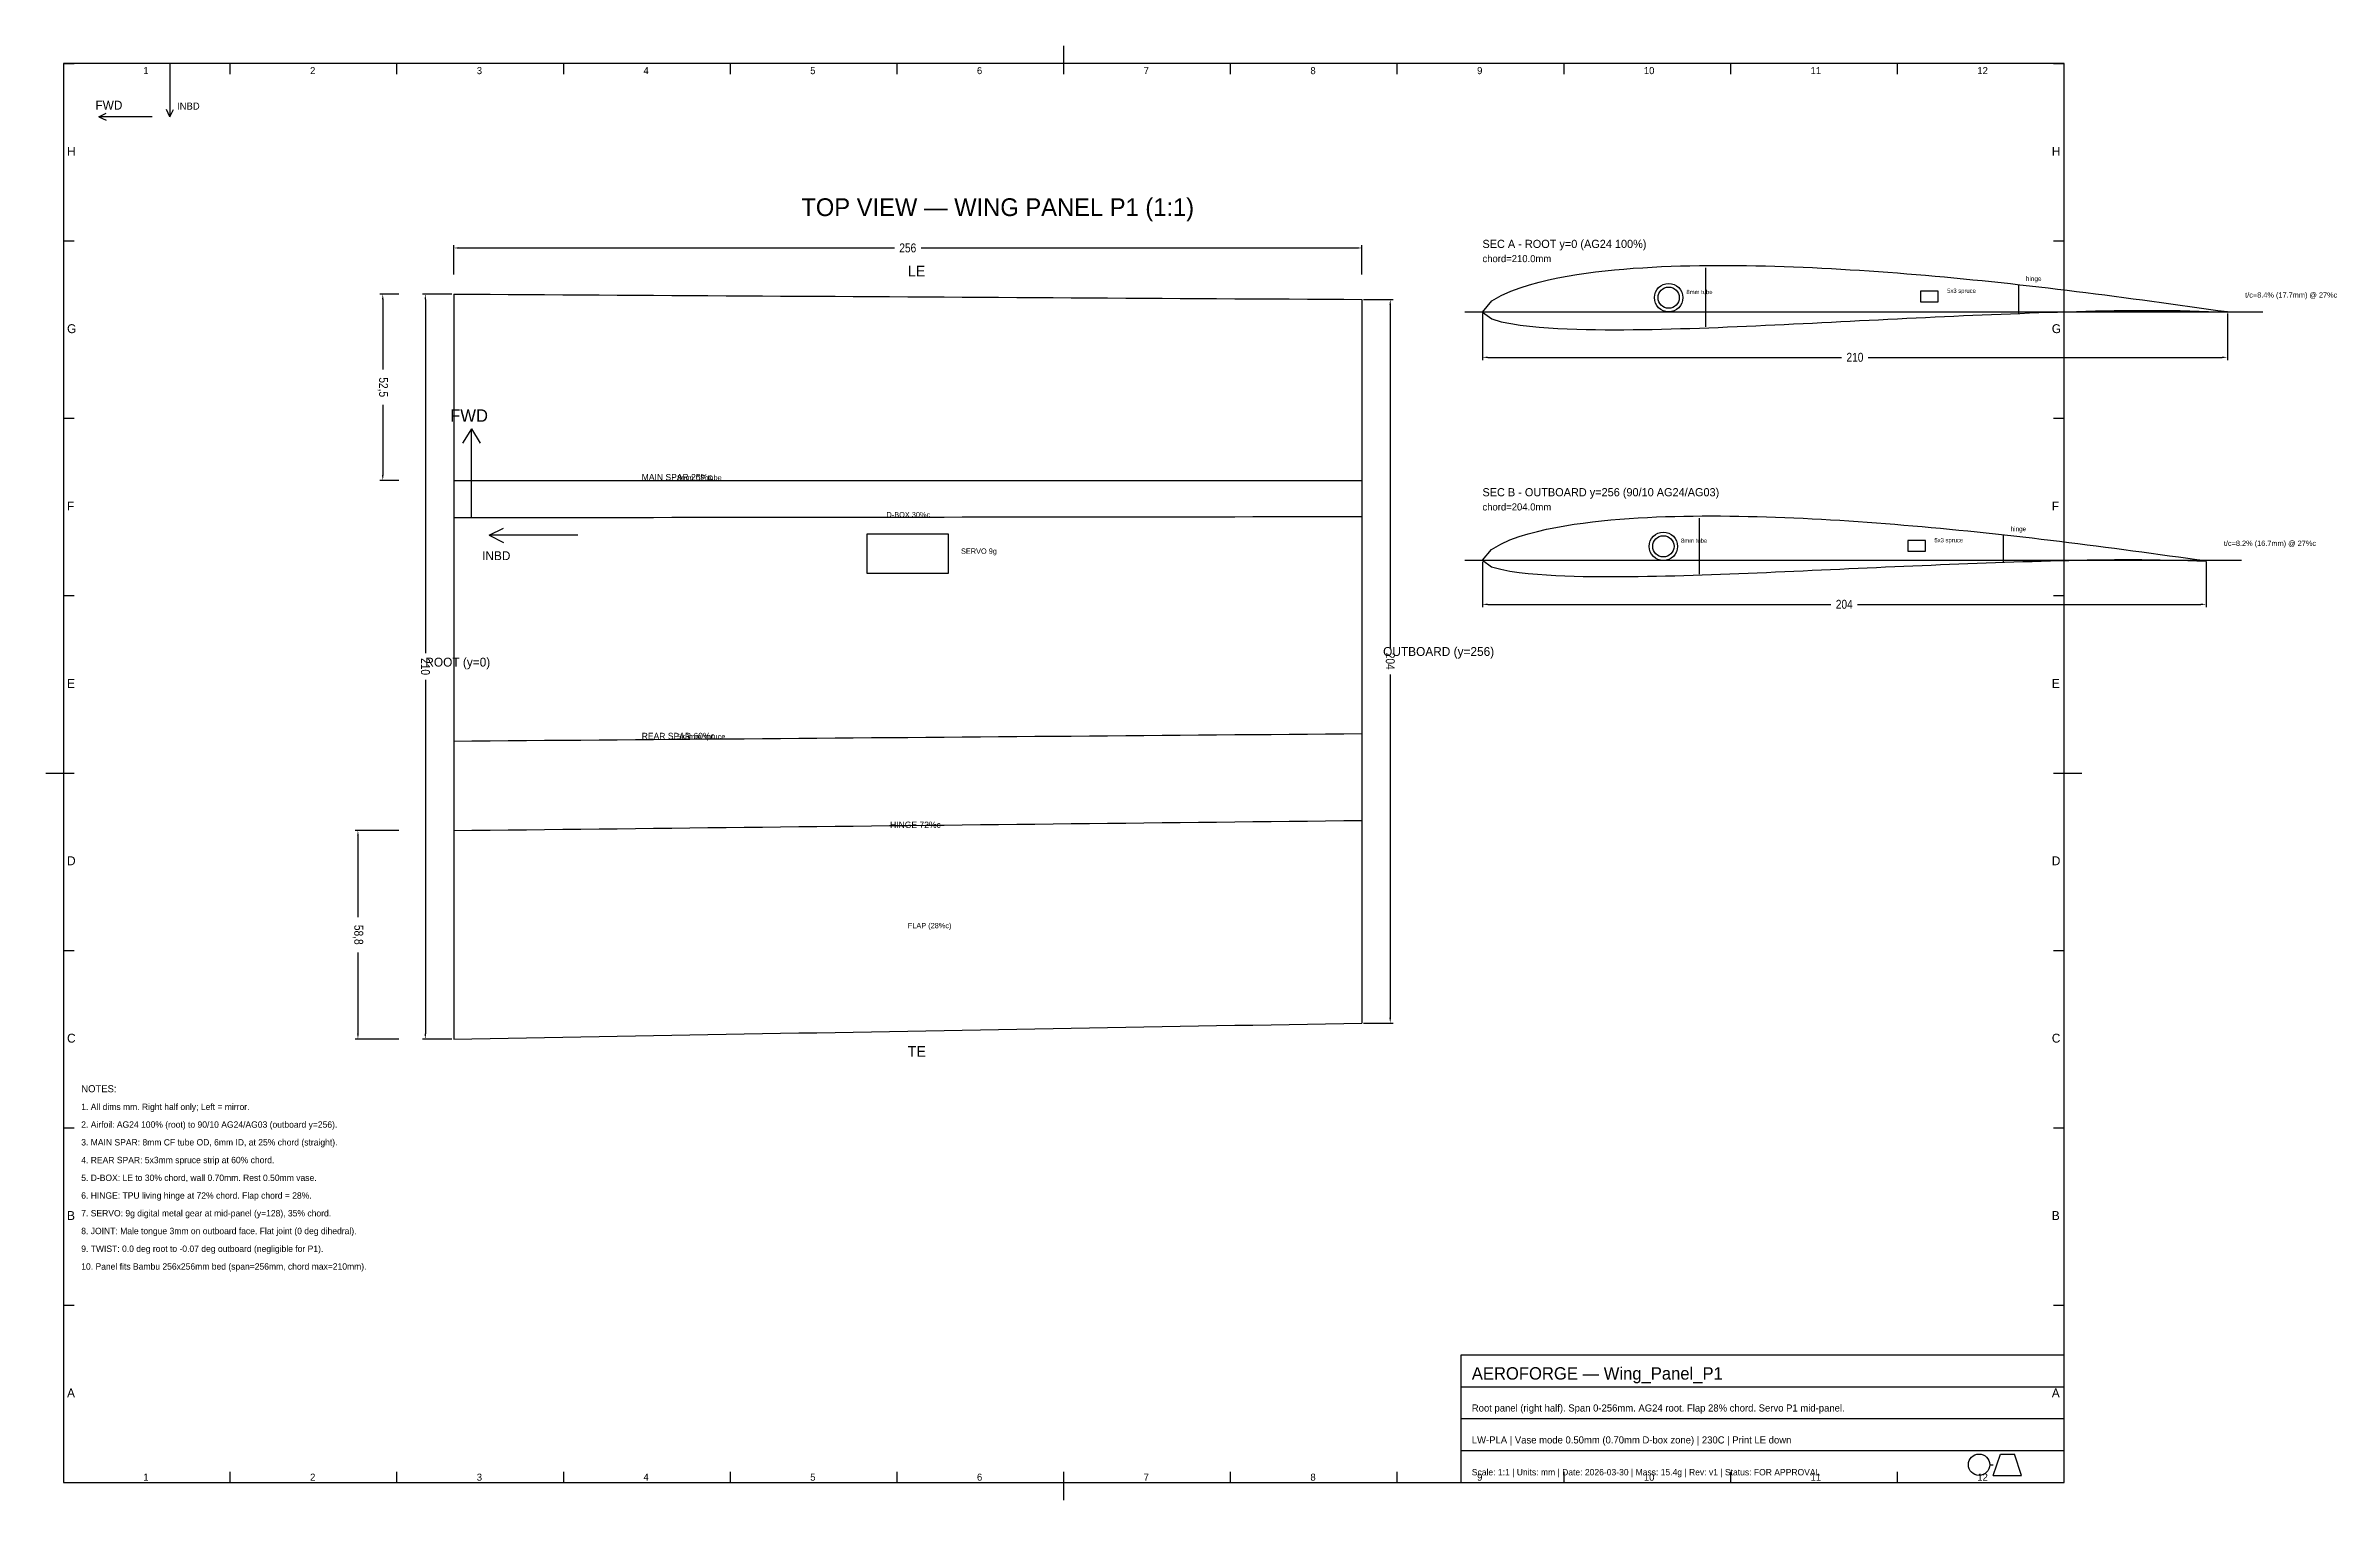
# Model space of a CAD drawing. Header units: metres. Extents: x 15 to 660, y 5 to 415.
import ezdxf

# ---------------------------------------------------------------- set-up
doc = ezdxf.new("R2010")
doc.units = ezdxf.units.M
for name, color, linetype in [('BORDER', 7, 'Continuous'), ('CENTERLINE', 5, 'Continuous'), ('HIDDEN', 7, 'Continuous'), ('ORIENTATION', 7, 'Continuous'), ('OUTLINE', 7, 'Continuous'), ('SECTION', 4, 'Continuous'), ('SPAR', 3, 'Continuous'), ('TEXT', 7, 'Continuous'), ('TITLEBLOCK', 7, 'Continuous')]:
    doc.layers.add(name, color=color, linetype=linetype)
doc.styles.add('OpenSansCondensed-Light', font='OpenSansCondensed-Light.ttf')
doc.dimstyles.new('AEROFORGE', dxfattribs={"dimtxt": 2.5, "dimasz": 1.5, "dimexe": 0.8, "dimexo": 0.5, "dimgap": 0.6, "dimtad": 1, "dimcen": 2.5, "dimazin": 3, "dimtfac": 1, "dimtmove": 0, "dimatfit": 3})

# ---------------------------------------------------------------- blocks, each defined once
blk = doc.blocks.new('_CLOSEDFILLED')
at = {"color": 0, "linetype": 'BYBLOCK'}
blk.add_solid([(-1, 0.16), (0, 0), (-1, -0.16)], dxfattribs=at)
blk = doc.blocks.new('*D1')
for p, q in [((129.5, 345), (121.2, 345)), ((122, 343.5), (122, 243.75)), ((122, 236.25), (122, 136.5)), ((129.5, 135), (121.2, 135))]:
    blk.add_line(p, q)
at = {"layer": 'Defpoints'}
for p in [(122, 345), (130, 345), (130, 135)]:
    blk.add_point(p, dxfattribs=at)
at = {"xscale": 1.5, "yscale": 1.5}
for p, rotation in [((122, 345), 90), ((122, 135), -90)]:
    blk.add_blockref('_CLOSEDFILLED', p, dxfattribs=dict(at, rotation=rotation))
at = {"insert": (122, 240), "char_height": 2.5, "attachment_point": 5, "rotation": 270, "style": 'OpenSansCondensed-Light'}
blk.add_mtext('210', dxfattribs=at)
blk = doc.blocks.new('*D2')
for p, q in [((386.5, 343.5), (394.8, 343.5)), ((394, 342), (394, 245.25)), ((394, 237.75), (394, 141)), ((386.5, 139.5), (394.8, 139.5))]:
    blk.add_line(p, q)
at = {"layer": 'Defpoints'}
for p in [(386, 343.5), (394, 343.5), (386, 139.5)]:
    blk.add_point(p, dxfattribs=at)
at = {"xscale": 1.5, "yscale": 1.5}
for p, rotation in [((394, 343.5), 90), ((394, 139.5), -90)]:
    blk.add_blockref('_CLOSEDFILLED', p, dxfattribs=dict(at, rotation=rotation))
at = {"insert": (394, 241.5), "char_height": 2.5, "attachment_point": 5, "rotation": 270, "style": 'OpenSansCondensed-Light'}
blk.add_mtext('204', dxfattribs=at)
blk = doc.blocks.new('*D3')
for p, q in [((130, 350.5), (130, 358.8)), ((131.5, 358), (254.25, 358)), ((261.75, 358), (384.5, 358)), ((386, 350.5), (386, 358.8))]:
    blk.add_line(p, q)
at = {"layer": 'Defpoints'}
for p in [(130, 358), (130, 350), (386, 350)]:
    blk.add_point(p, dxfattribs=at)
at = {"xscale": 1.5, "yscale": 1.5, "rotation": 180}
blk.add_blockref('_CLOSEDFILLED', (130, 358), dxfattribs=at)
at = {"xscale": 1.5, "yscale": 1.5}
blk.add_blockref('_CLOSEDFILLED', (386, 358), dxfattribs=at)
at = {"insert": (258, 358), "char_height": 2.5, "attachment_point": 5, "style": 'OpenSansCondensed-Light'}
blk.add_mtext('256', dxfattribs=at)
blk = doc.blocks.new('*D4')
for p, q in [((114.5, 345), (109.2, 345)), ((110, 343.5), (110, 323.75)), ((110, 313.75), (110, 294)), ((114.5, 292.5), (109.2, 292.5))]:
    blk.add_line(p, q)
at = {"layer": 'Defpoints'}
for p in [(110, 345), (115, 345), (115, 292.5)]:
    blk.add_point(p, dxfattribs=at)
at = {"xscale": 1.5, "yscale": 1.5}
for p, rotation in [((110, 345), 90), ((110, 292.5), -90)]:
    blk.add_blockref('_CLOSEDFILLED', p, dxfattribs=dict(at, rotation=rotation))
at = {"insert": (110, 318.75), "char_height": 2.5, "attachment_point": 5, "rotation": 270, "style": 'OpenSansCondensed-Light'}
blk.add_mtext('52,5', dxfattribs=at)
blk = doc.blocks.new('*D5')
for p, q in [((114.5, 193.8), (102.2, 193.8)), ((103, 192.3), (103, 169.4)), ((103, 159.4), (103, 136.5)), ((114.5, 135), (102.2, 135))]:
    blk.add_line(p, q)
at = {"layer": 'Defpoints'}
for p in [(103, 193.8), (115, 193.8), (115, 135)]:
    blk.add_point(p, dxfattribs=at)
at = {"xscale": 1.5, "yscale": 1.5}
for p, rotation in [((103, 193.8), 90), ((103, 135), -90)]:
    blk.add_blockref('_CLOSEDFILLED', p, dxfattribs=dict(at, rotation=rotation))
at = {"insert": (103, 164.4), "char_height": 2.5, "attachment_point": 5, "rotation": 270, "style": 'OpenSansCondensed-Light'}
blk.add_mtext('58,8', dxfattribs=at)
blk = doc.blocks.new('*D6')
for p, q in [((420, 339.5), (420, 326.37)), ((630, 339.5), (630, 326.37)), ((421.5, 327.17), (521.25, 327.17)), ((528.75, 327.17), (628.5, 327.17))]:
    blk.add_line(p, q)
at = {"layer": 'Defpoints'}
for p in [(420, 340), (630, 340), (420, 327.17)]:
    blk.add_point(p, dxfattribs=at)
at = {"xscale": 1.5, "yscale": 1.5, "rotation": 180}
blk.add_blockref('_CLOSEDFILLED', (420, 327.17), dxfattribs=at)
at = {"xscale": 1.5, "yscale": 1.5}
blk.add_blockref('_CLOSEDFILLED', (630, 327.17), dxfattribs=at)
at = {"insert": (525, 327.17), "char_height": 2.5, "attachment_point": 5, "style": 'OpenSansCondensed-Light'}
blk.add_mtext('210', dxfattribs=at)
blk = doc.blocks.new('*D7')
for p, q in [((420, 269.5), (420, 256.74)), ((624, 269.5), (624, 256.74)), ((421.5, 257.54), (518.25, 257.54)), ((525.75, 257.54), (622.5, 257.54))]:
    blk.add_line(p, q)
at = {"layer": 'Defpoints'}
for p in [(420, 270), (624, 270), (420, 257.54)]:
    blk.add_point(p, dxfattribs=at)
at = {"xscale": 1.5, "yscale": 1.5, "rotation": 180}
blk.add_blockref('_CLOSEDFILLED', (420, 257.54), dxfattribs=at)
at = {"xscale": 1.5, "yscale": 1.5}
blk.add_blockref('_CLOSEDFILLED', (624, 257.54), dxfattribs=at)
at = {"insert": (522, 257.54), "char_height": 2.5, "attachment_point": 5, "style": 'OpenSansCondensed-Light'}
blk.add_mtext('204', dxfattribs=at)

msp = doc.modelspace()

# ---------------------------------------------------------------- linework, layer by layer
at = {"layer": 'BORDER'}
for p, q in [((302, 410), (302, 415)), ((584, 410), (20, 410)), ((20, 410), (20, 10)), ((20, 410), (23, 410)), ((67, 407), (67, 410)), ((114, 407), (114, 410)), ((161, 407), (161, 410)), ((208, 407), (208, 410)), ((255, 407), (255, 410)), ((302, 407), (302, 410)), ((349, 407), (349, 410)), ((396, 407), (396, 410)), ((443, 407), (443, 410)), ((490, 407), (490, 410)), ((537, 407), (537, 410)), ((581, 410), (584, 410)), ((584, 10), (584, 410)), ((584, 407), (584, 410)), ((20, 360), (23, 360)), ((581, 360), (584, 360)), ((20, 310), (23, 310)), ((581, 310), (584, 310)), ((20, 260), (23, 260)), ((581, 260), (584, 260)), ((15, 210), (20, 210)), ((20, 210), (23, 210)), ((581, 210), (584, 210)), ((584, 210), (589, 210)), ((20, 160), (23, 160)), ((581, 160), (584, 160)), ((20, 110), (23, 110)), ((581, 110), (584, 110)), ((20, 60), (23, 60)), ((581, 60), (584, 60)), ((67, 10), (67, 13)), ((114, 10), (114, 13)), ((161, 10), (161, 13)), ((208, 10), (208, 13)), ((255, 10), (255, 13)), ((302, 10), (302, 13)), ((349, 10), (349, 13)), ((396, 10), (396, 13)), ((443, 10), (443, 13)), ((490, 10), (490, 13)), ((537, 10), (537, 13)), ((584, 10), (584, 13)), ((20, 10), (584, 10)), ((302, 5), (302, 10))]:
    msp.add_line(p, q, dxfattribs=at)
at = {"layer": 'CENTERLINE'}
for p, q in [((483, 335.724), (483, 352.415)), ((415, 340), (640, 340)), ((130, 282), (135.12, 282.006)), ((135.12, 282.006), (140.24, 282.012)), ((140.24, 282.012), (145.36, 282.018)), ((145.36, 282.018), (150.48, 282.024)), ((150.48, 282.024), (155.6, 282.03)), ((155.6, 282.03), (160.72, 282.036)), ((160.72, 282.036), (165.84, 282.042)), ((165.84, 282.042), (170.96, 282.048)), ((170.96, 282.048), (176.08, 282.054)), ((176.08, 282.054), (181.2, 282.06)), ((181.2, 282.06), (186.32, 282.066)), ((186.32, 282.066), (191.44, 282.072)), ((191.44, 282.072), (196.56, 282.078)), ((196.56, 282.078), (201.68, 282.084)), ((201.68, 282.084), (206.8, 282.09)), ((206.8, 282.09), (211.92, 282.096)), ((211.92, 282.096), (217.04, 282.102)), ((217.04, 282.102), (222.16, 282.108)), ((222.16, 282.108), (227.28, 282.114)), ((227.28, 282.114), (232.4, 282.12)), ((232.4, 282.12), (237.52, 282.126)), ((237.52, 282.126), (242.64, 282.132)), ((242.64, 282.132), (247.76, 282.138)), ((247.76, 282.138), (252.88, 282.144)), ((252.88, 282.144), (258, 282.15)), ((258, 282.15), (263.12, 282.156)), ((263.12, 282.156), (268.24, 282.162)), ((268.24, 282.162), (273.36, 282.168)), ((273.36, 282.168), (278.48, 282.174)), ((278.48, 282.174), (283.6, 282.18)), ((283.6, 282.18), (288.72, 282.186)), ((288.72, 282.186), (293.84, 282.192)), ((293.84, 282.192), (298.96, 282.198)), ((298.96, 282.198), (304.08, 282.204)), ((304.08, 282.204), (309.2, 282.21)), ((309.2, 282.21), (314.32, 282.216)), ((314.32, 282.216), (319.44, 282.222)), ((319.44, 282.222), (324.56, 282.228)), ((324.56, 282.228), (329.68, 282.234)), ((329.68, 282.234), (334.8, 282.24)), ((334.8, 282.24), (339.92, 282.246)), ((339.92, 282.246), (345.04, 282.252)), ((345.04, 282.252), (350.16, 282.258)), ((350.16, 282.258), (355.28, 282.264)), ((355.28, 282.264), (360.4, 282.27)), ((360.4, 282.27), (365.52, 282.276)), ((365.52, 282.276), (370.64, 282.282)), ((370.64, 282.282), (375.76, 282.288)), ((375.76, 282.288), (380.88, 282.294)), ((380.88, 282.294), (386, 282.3)), ((481.2, 266.042), (481.2, 281.833)), ((415, 270), (634, 270))]:
    msp.add_line(p, q, dxfattribs=at)
at = {"layer": 'HIDDEN'}
for p, q in [((246.5, 277.3), (246.5, 266.3)), ((269.5, 277.3), (246.5, 277.3)), ((269.5, 266.3), (269.5, 277.3)), ((246.5, 266.3), (269.5, 266.3))]:
    msp.add_line(p, q, dxfattribs=at)
at = {"layer": 'ORIENTATION'}
for p, q in [((50, 410), (50, 395)), ((30, 395), (32, 396)), ((45, 395), (30, 395)), ((30, 395), (32, 394)), ((50, 395), (49, 397)), ((50, 395), (51, 397)), ((135, 307), (132.5, 303)), ((135, 282), (135, 307)), ((135, 307), (137.5, 303)), ((140, 277), (144, 279)), ((165, 277), (140, 277)), ((140, 277), (144, 275))]:
    msp.add_line(p, q, dxfattribs=at)
at = {"layer": 'OUTLINE'}
for p, q in [((433.291, 347.646), (435.949, 348.37)), ((435.949, 348.37), (438.608, 349.004)), ((438.608, 349.004), (441.266, 349.562)), ((441.266, 349.562), (443.924, 350.056)), ((443.924, 350.056), (446.582, 350.496)), ((446.582, 350.496), (449.241, 350.886)), ((449.241, 350.886), (451.899, 351.234)), ((451.899, 351.234), (454.557, 351.542)), ((454.557, 351.542), (457.215, 351.815)), ((457.215, 351.815), (459.873, 352.055)), ((459.873, 352.055), (462.532, 352.265)), ((462.532, 352.265), (465.19, 352.446)), ((465.19, 352.446), (467.848, 352.602)), ((467.848, 352.602), (470.506, 352.733)), ((470.506, 352.733), (473.165, 352.842)), ((473.165, 352.842), (475.823, 352.93)), ((475.823, 352.93), (478.481, 352.997)), ((478.481, 352.997), (481.139, 353.046)), ((481.139, 353.046), (483.797, 353.076)), ((483.797, 353.076), (486.456, 353.089)), ((486.456, 353.089), (489.114, 353.086)), ((489.114, 353.086), (491.772, 353.068)), ((491.772, 353.068), (494.43, 353.036)), ((494.43, 353.036), (497.089, 352.989)), ((497.089, 352.989), (499.747, 352.929)), ((499.747, 352.929), (502.405, 352.857)), ((502.405, 352.857), (505.063, 352.773)), ((505.063, 352.773), (507.722, 352.676)), ((507.722, 352.676), (510.38, 352.569)), ((510.38, 352.569), (513.038, 352.451)), ((513.038, 352.451), (515.696, 352.323)), ((515.696, 352.323), (518.354, 352.185)), ((518.354, 352.185), (521.013, 352.037)), ((521.013, 352.037), (523.671, 351.878)), ((523.671, 351.878), (526.329, 351.711)), ((526.329, 351.711), (528.987, 351.535)), ((528.987, 351.535), (531.646, 351.35)), ((531.646, 351.35), (534.304, 351.156)), ((534.304, 351.156), (536.962, 350.955)), ((536.962, 350.955), (539.62, 350.745)), ((539.62, 350.745), (542.278, 350.528)), ((542.278, 350.528), (544.937, 350.302)), ((544.937, 350.302), (547.595, 350.069)), ((547.595, 350.069), (550.253, 349.828)), ((550.253, 349.828), (552.911, 349.58)), ((552.911, 349.58), (555.57, 349.325)), ((555.57, 349.325), (558.228, 349.063)), ((558.228, 349.063), (560.886, 348.793)), ((560.886, 348.793), (563.544, 348.517)), ((563.544, 348.517), (566.203, 348.235)), ((130, 345), (135.12, 344.97)), ((130, 345), (130, 135)), ((135.12, 344.97), (140.24, 344.94)), ((140.24, 344.94), (145.36, 344.91)), ((145.36, 344.91), (150.48, 344.88)), ((150.48, 344.88), (155.6, 344.85)), ((155.6, 344.85), (160.72, 344.82)), ((160.72, 344.82), (165.84, 344.79)), ((165.84, 344.79), (170.96, 344.76)), ((170.96, 344.76), (176.08, 344.73)), ((176.08, 344.73), (181.2, 344.7)), ((181.2, 344.7), (186.32, 344.67)), ((186.32, 344.67), (191.44, 344.64)), ((191.44, 344.64), (196.56, 344.61)), ((196.56, 344.61), (201.68, 344.58)), ((201.68, 344.58), (206.8, 344.55)), ((206.8, 344.55), (211.92, 344.52)), ((211.92, 344.52), (217.04, 344.49)), ((217.04, 344.49), (222.16, 344.46)), ((222.16, 344.46), (227.28, 344.43)), ((227.28, 344.43), (232.4, 344.4)), ((232.4, 344.4), (237.52, 344.37)), ((237.52, 344.37), (242.64, 344.34)), ((242.64, 344.34), (247.76, 344.31)), ((247.76, 344.31), (252.88, 344.28)), ((252.88, 344.28), (258, 344.25)), ((258, 344.25), (263.12, 344.22)), ((263.12, 344.22), (268.24, 344.19)), ((268.24, 344.19), (273.36, 344.16)), ((273.36, 344.16), (278.48, 344.13)), ((278.48, 344.13), (283.6, 344.1)), ((283.6, 344.1), (288.72, 344.07)), ((288.72, 344.07), (293.84, 344.04)), ((293.84, 344.04), (298.96, 344.01)), ((298.96, 344.01), (304.08, 343.98)), ((304.08, 343.98), (309.2, 343.95)), ((309.2, 343.95), (314.32, 343.92)), ((314.32, 343.92), (319.44, 343.89)), ((319.44, 343.89), (324.56, 343.86)), ((324.56, 343.86), (329.68, 343.83)), ((329.68, 343.83), (334.8, 343.8)), ((334.8, 343.8), (339.92, 343.77)), ((339.92, 343.77), (345.04, 343.74)), ((345.04, 343.74), (350.16, 343.71)), ((350.16, 343.71), (355.28, 343.68)), ((355.28, 343.68), (360.4, 343.65)), ((360.4, 343.65), (365.52, 343.62)), ((365.52, 343.62), (370.64, 343.59)), ((370.64, 343.59), (375.76, 343.56)), ((375.76, 343.56), (380.88, 343.53)), ((380.88, 343.53), (386, 343.5)), ((386, 343.5), (386, 139.5)), ((420, 339.952), (422.658, 343.071)), ((422.658, 343.071), (425.316, 344.631)), ((425.316, 344.631), (427.975, 345.83)), ((427.975, 345.83), (430.633, 346.81)), ((430.633, 346.81), (433.291, 347.646)), ((566.203, 348.235), (568.861, 347.946)), ((568.861, 347.946), (571.519, 347.65)), ((571.519, 347.65), (574.177, 347.349)), ((574.177, 347.349), (576.835, 347.042)), ((576.835, 347.042), (579.494, 346.729)), ((579.494, 346.729), (582.152, 346.411)), ((582.152, 346.411), (584.81, 346.088)), ((584.81, 346.088), (587.468, 345.76)), ((587.468, 345.76), (590.127, 345.427)), ((590.127, 345.427), (592.785, 345.09)), ((592.785, 345.09), (595.443, 344.748)), ((595.443, 344.748), (598.101, 344.403)), ((598.101, 344.403), (600.759, 344.054)), ((600.759, 344.054), (603.418, 343.702)), ((603.418, 343.702), (606.076, 343.346)), ((606.076, 343.346), (608.734, 342.986)), ((608.734, 342.986), (611.392, 342.621)), ((611.392, 342.621), (614.051, 342.252)), ((614.051, 342.252), (616.709, 341.879)), ((420, 339.952), (422.658, 337.98)), ((420, 339.952), (420, 339.952)), ((422.658, 337.98), (425.316, 337.202)), ((425.316, 337.202), (427.975, 336.666)), ((427.975, 336.666), (430.633, 336.26)), ((430.633, 336.26), (433.291, 335.941)), ((433.291, 335.941), (435.949, 335.689)), ((435.949, 335.689), (438.608, 335.488)), ((438.608, 335.488), (441.266, 335.328)), ((481.139, 335.433), (483.797, 335.528)), ((483.797, 335.528), (486.456, 335.629)), ((486.456, 335.629), (489.114, 335.735)), ((489.114, 335.735), (491.772, 335.846)), ((491.772, 335.846), (494.43, 335.962)), ((494.43, 335.962), (497.089, 336.081)), ((497.089, 336.081), (499.747, 336.203)), ((499.747, 336.203), (502.405, 336.328)), ((502.405, 336.328), (505.063, 336.455)), ((505.063, 336.455), (507.722, 336.584)), ((507.722, 336.584), (510.38, 336.715)), ((510.38, 336.715), (513.038, 336.847)), ((513.038, 336.847), (515.696, 336.98)), ((515.696, 336.98), (518.354, 337.114)), ((518.354, 337.114), (521.013, 337.248)), ((521.013, 337.248), (523.671, 337.382)), ((523.671, 337.382), (526.329, 337.516)), ((526.329, 337.516), (528.987, 337.65)), ((528.987, 337.65), (531.646, 337.783)), ((531.646, 337.783), (534.304, 337.916)), ((534.304, 337.916), (536.962, 338.047)), ((536.962, 338.047), (539.62, 338.177)), ((539.62, 338.177), (542.278, 338.306)), ((542.278, 338.306), (544.937, 338.434)), ((544.937, 338.434), (547.595, 338.559)), ((547.595, 338.559), (550.253, 338.682)), ((550.253, 338.682), (552.911, 338.803)), ((552.911, 338.803), (555.57, 338.922)), ((555.57, 338.922), (558.228, 339.037)), ((558.228, 339.037), (560.886, 339.151)), ((560.886, 339.151), (563.544, 339.261)), ((563.544, 339.261), (566.203, 339.368)), ((566.203, 339.368), (568.861, 339.473)), ((568.861, 339.473), (571.519, 339.575)), ((571.519, 339.575), (574.177, 339.673)), ((574.177, 339.673), (576.835, 339.768)), ((576.835, 339.768), (579.494, 339.86)), ((579.494, 339.86), (582.152, 339.947)), ((582.152, 339.947), (584.81, 340.029)), ((584.81, 340.029), (587.468, 340.105)), ((587.468, 340.105), (590.127, 340.175)), ((590.127, 340.175), (592.785, 340.239)), ((592.785, 340.239), (595.443, 340.294)), ((595.443, 340.294), (598.101, 340.34)), ((598.101, 340.34), (600.759, 340.377)), ((600.759, 340.377), (603.418, 340.404)), ((603.418, 340.404), (606.076, 340.418)), ((606.076, 340.418), (608.734, 340.419)), ((608.734, 340.419), (611.392, 340.405)), ((611.392, 340.405), (614.051, 340.376)), ((614.051, 340.376), (616.709, 340.33)), ((616.709, 341.879), (619.367, 341.505)), ((616.709, 340.33), (619.367, 340.269)), ((619.367, 341.505), (622.025, 341.132)), ((619.367, 340.269), (622.025, 340.191)), ((622.025, 341.132), (624.684, 340.764)), ((622.025, 340.191), (624.684, 340.098)), ((624.684, 340.764), (627.342, 340.405)), ((624.684, 340.098), (627.342, 339.988)), ((627.342, 340.405), (630, 340.066)), ((627.342, 339.988), (630, 339.862)), ((630, 340.066), (630, 339.862)), ((441.266, 335.328), (443.924, 335.203)), ((443.924, 335.203), (446.582, 335.108)), ((446.582, 335.108), (449.241, 335.039)), ((449.241, 335.039), (451.899, 334.992)), ((451.899, 334.992), (454.557, 334.965)), ((454.557, 334.965), (457.215, 334.956)), ((457.215, 334.956), (459.873, 334.963)), ((459.873, 334.963), (462.532, 334.984)), ((462.532, 334.984), (465.19, 335.019)), ((465.19, 335.019), (467.848, 335.065)), ((467.848, 335.065), (470.506, 335.121)), ((470.506, 335.121), (473.165, 335.187)), ((473.165, 335.187), (475.823, 335.262)), ((475.823, 335.262), (478.481, 335.344)), ((478.481, 335.344), (481.139, 335.433)), ((430.329, 276.622), (432.911, 277.417)), ((432.911, 277.417), (435.494, 278.103)), ((435.494, 278.103), (438.076, 278.701)), ((438.076, 278.701), (440.658, 279.227)), ((440.658, 279.227), (443.241, 279.692)), ((443.241, 279.692), (445.823, 280.104)), ((445.823, 280.104), (448.405, 280.469)), ((448.405, 280.469), (450.987, 280.793)), ((450.987, 280.793), (453.57, 281.079)), ((453.57, 281.079), (456.152, 281.332)), ((456.152, 281.332), (458.734, 281.553)), ((458.734, 281.553), (461.316, 281.745)), ((461.316, 281.745), (463.899, 281.91)), ((463.899, 281.91), (466.481, 282.051)), ((466.481, 282.051), (469.063, 282.169)), ((469.063, 282.169), (471.646, 282.266)), ((471.646, 282.266), (474.228, 282.342)), ((474.228, 282.342), (476.81, 282.399)), ((476.81, 282.399), (479.392, 282.439)), ((479.392, 282.439), (481.975, 282.461)), ((481.975, 282.461), (484.557, 282.466)), ((484.557, 282.466), (487.139, 282.457)), ((487.139, 282.457), (489.722, 282.433)), ((489.722, 282.433), (492.304, 282.396)), ((492.304, 282.396), (494.886, 282.345)), ((494.886, 282.345), (497.468, 282.282)), ((497.468, 282.282), (500.051, 282.207)), ((500.051, 282.207), (502.633, 282.121)), ((502.633, 282.121), (505.215, 282.024)), ((505.215, 282.024), (507.797, 281.916)), ((507.797, 281.916), (510.38, 281.798)), ((510.38, 281.798), (512.962, 281.67)), ((512.962, 281.67), (515.544, 281.532)), ((515.544, 281.532), (518.127, 281.386)), ((518.127, 281.386), (520.709, 281.23)), ((520.709, 281.23), (523.291, 281.065)), ((523.291, 281.065), (525.873, 280.892)), ((525.873, 280.892), (528.456, 280.711)), ((528.456, 280.711), (531.038, 280.522)), ((531.038, 280.522), (533.62, 280.325)), ((533.62, 280.325), (536.203, 280.12)), ((536.203, 280.12), (538.785, 279.908)), ((538.785, 279.908), (541.367, 279.689)), ((541.367, 279.689), (543.949, 279.463)), ((543.949, 279.463), (546.532, 279.229)), ((546.532, 279.229), (549.114, 278.989)), ((549.114, 278.989), (551.696, 278.742)), ((551.696, 278.742), (554.278, 278.489)), ((554.278, 278.489), (556.861, 278.229)), ((556.861, 278.229), (559.443, 277.963)), ((559.443, 277.963), (562.025, 277.691)), ((562.025, 277.691), (564.608, 277.413)), ((564.608, 277.413), (567.19, 277.129)), ((420, 270.019), (422.582, 273.049)), ((422.582, 273.049), (425.165, 274.545)), ((425.165, 274.545), (427.747, 275.69)), ((427.747, 275.69), (430.329, 276.622)), ((567.19, 277.129), (569.772, 276.84)), ((569.772, 276.84), (572.354, 276.545)), ((572.354, 276.545), (574.937, 276.245)), ((574.937, 276.245), (577.519, 275.941)), ((577.519, 275.941), (580.101, 275.631)), ((580.101, 275.631), (582.684, 275.317)), ((582.684, 275.317), (585.266, 274.999)), ((585.266, 274.999), (587.848, 274.676)), ((587.848, 274.676), (590.43, 274.35)), ((590.43, 274.35), (593.013, 274.02)), ((593.013, 274.02), (595.595, 273.687)), ((595.595, 273.687), (598.177, 273.35)), ((598.177, 273.35), (600.759, 273.01)), ((600.759, 273.01), (603.342, 272.666)), ((603.342, 272.666), (605.924, 272.318)), ((605.924, 272.318), (608.506, 271.967)), ((608.506, 271.967), (611.089, 271.612)), ((611.089, 271.612), (613.671, 271.256)), ((613.671, 271.256), (616.253, 270.901)), ((420, 270.019), (422.582, 268.155)), ((420, 270.019), (420, 270.019)), ((422.582, 268.155), (425.165, 267.421)), ((425.165, 267.421), (427.747, 266.919)), ((427.747, 266.919), (430.329, 266.542)), ((430.329, 266.542), (432.911, 266.247)), ((432.911, 266.247), (435.494, 266.015)), ((435.494, 266.015), (438.076, 265.832)), ((438.076, 265.832), (440.658, 265.687)), ((440.658, 265.687), (443.241, 265.574)), ((443.241, 265.574), (445.823, 265.489)), ((445.823, 265.489), (448.405, 265.427)), ((448.405, 265.427), (450.987, 265.385)), ((450.987, 265.385), (453.57, 265.362)), ((453.57, 265.362), (456.152, 265.354)), ((456.152, 265.354), (458.734, 265.36)), ((458.734, 265.36), (461.316, 265.379)), ((461.316, 265.379), (463.899, 265.41)), ((463.899, 265.41), (466.481, 265.451)), ((466.481, 265.451), (469.063, 265.501)), ((469.063, 265.501), (471.646, 265.559)), ((471.646, 265.559), (474.228, 265.624)), ((474.228, 265.624), (476.81, 265.697)), ((476.81, 265.697), (479.392, 265.775)), ((479.392, 265.775), (481.975, 265.859)), ((481.975, 265.859), (484.557, 265.947)), ((484.557, 265.947), (487.139, 266.041)), ((487.139, 266.041), (489.722, 266.138)), ((489.722, 266.138), (492.304, 266.24)), ((492.304, 266.24), (494.886, 266.344)), ((494.886, 266.344), (497.468, 266.451)), ((497.468, 266.451), (500.051, 266.561)), ((500.051, 266.561), (502.633, 266.673)), ((502.633, 266.673), (505.215, 266.786)), ((505.215, 266.786), (507.797, 266.901)), ((507.797, 266.901), (510.38, 267.017)), ((510.38, 267.017), (512.962, 267.134)), ((512.962, 267.134), (515.544, 267.252)), ((515.544, 267.252), (518.127, 267.369)), ((518.127, 267.369), (520.709, 267.487)), ((520.709, 267.487), (523.291, 267.605)), ((523.291, 267.605), (525.873, 267.723)), ((525.873, 267.723), (528.456, 267.839)), ((528.456, 267.839), (531.038, 267.956)), ((531.038, 267.956), (533.62, 268.071)), ((533.62, 268.071), (536.203, 268.186)), ((536.203, 268.186), (538.785, 268.299)), ((538.785, 268.299), (541.367, 268.411)), ((541.367, 268.411), (543.949, 268.521)), ((543.949, 268.521), (546.532, 268.629)), ((546.532, 268.629), (549.114, 268.736)), ((549.114, 268.736), (551.696, 268.84)), ((551.696, 268.84), (554.278, 268.941)), ((554.278, 268.941), (556.861, 269.041)), ((556.861, 269.041), (559.443, 269.138)), ((559.443, 269.138), (562.025, 269.233)), ((562.025, 269.233), (564.608, 269.325)), ((564.608, 269.325), (567.19, 269.414)), ((567.19, 269.414), (569.772, 269.501)), ((569.772, 269.501), (572.354, 269.584)), ((572.354, 269.584), (574.937, 269.665)), ((574.937, 269.665), (577.519, 269.741)), ((577.519, 269.741), (580.101, 269.814)), ((580.101, 269.814), (582.684, 269.881)), ((582.684, 269.881), (585.266, 269.943)), ((585.266, 269.943), (587.848, 269.999)), ((587.848, 269.999), (590.43, 270.048)), ((590.43, 270.048), (593.013, 270.089)), ((593.013, 270.089), (595.595, 270.122)), ((595.595, 270.122), (598.177, 270.145)), ((598.177, 270.145), (600.759, 270.159)), ((600.759, 270.159), (603.342, 270.16)), ((603.342, 270.16), (605.924, 270.148)), ((605.924, 270.148), (608.506, 270.123)), ((608.506, 270.123), (611.089, 270.084)), ((611.089, 270.084), (613.671, 270.031)), ((613.671, 270.031), (616.253, 269.963)), ((616.253, 270.901), (618.835, 270.55)), ((616.253, 269.963), (618.835, 269.882)), ((618.835, 270.55), (621.418, 270.207)), ((618.835, 269.882), (621.418, 269.787)), ((621.418, 270.207), (624, 269.88)), ((621.418, 269.787), (624, 269.677)), ((624, 269.88), (624, 269.677)), ((155.6, 135.45), (160.72, 135.54)), ((160.72, 135.54), (165.84, 135.63)), ((165.84, 135.63), (170.96, 135.72)), ((170.96, 135.72), (176.08, 135.81)), ((176.08, 135.81), (181.2, 135.9)), ((181.2, 135.9), (186.32, 135.99)), ((186.32, 135.99), (191.44, 136.08)), ((191.44, 136.08), (196.56, 136.17)), ((196.56, 136.17), (201.68, 136.26)), ((201.68, 136.26), (206.8, 136.35)), ((206.8, 136.35), (211.92, 136.44)), ((211.92, 136.44), (217.04, 136.53)), ((217.04, 136.53), (222.16, 136.62)), ((222.16, 136.62), (227.28, 136.71)), ((227.28, 136.71), (232.4, 136.8)), ((232.4, 136.8), (237.52, 136.89)), ((237.52, 136.89), (242.64, 136.98)), ((242.64, 136.98), (247.76, 137.07)), ((247.76, 137.07), (252.88, 137.16)), ((252.88, 137.16), (258, 137.25)), ((258, 137.25), (263.12, 137.34)), ((263.12, 137.34), (268.24, 137.43)), ((268.24, 137.43), (273.36, 137.52)), ((273.36, 137.52), (278.48, 137.61)), ((278.48, 137.61), (283.6, 137.7)), ((283.6, 137.7), (288.72, 137.79)), ((288.72, 137.79), (293.84, 137.88)), ((293.84, 137.88), (298.96, 137.97)), ((298.96, 137.97), (304.08, 138.06)), ((304.08, 138.06), (309.2, 138.15)), ((309.2, 138.15), (314.32, 138.24)), ((314.32, 138.24), (319.44, 138.33)), ((319.44, 138.33), (324.56, 138.42)), ((324.56, 138.42), (329.68, 138.51)), ((329.68, 138.51), (334.8, 138.6)), ((334.8, 138.6), (339.92, 138.69)), ((339.92, 138.69), (345.04, 138.78)), ((345.04, 138.78), (350.16, 138.87)), ((350.16, 138.87), (355.28, 138.96)), ((355.28, 138.96), (360.4, 139.05)), ((360.4, 139.05), (365.52, 139.14)), ((365.52, 139.14), (370.64, 139.23)), ((370.64, 139.23), (375.76, 139.32)), ((375.76, 139.32), (380.88, 139.41)), ((380.88, 139.41), (386, 139.5)), ((130, 135), (135.12, 135.09)), ((135.12, 135.09), (140.24, 135.18)), ((140.24, 135.18), (145.36, 135.27)), ((145.36, 135.27), (150.48, 135.36)), ((150.48, 135.36), (155.6, 135.45))]:
    msp.add_line(p, q, dxfattribs=at)
at = {"layer": 'SECTION'}
for p, q in [((571.2, 339.563), (571.2, 347.686)), ((566.88, 269.404), (566.88, 277.163)), ((130, 193.8), (135.12, 193.856)), ((135.12, 193.856), (140.24, 193.913)), ((140.24, 193.913), (145.36, 193.969)), ((145.36, 193.969), (150.48, 194.026)), ((150.48, 194.026), (155.6, 194.082)), ((155.6, 194.082), (160.72, 194.138)), ((160.72, 194.138), (165.84, 194.195)), ((165.84, 194.195), (170.96, 194.251)), ((170.96, 194.251), (176.08, 194.308)), ((176.08, 194.308), (181.2, 194.364)), ((181.2, 194.364), (186.32, 194.42)), ((186.32, 194.42), (191.44, 194.477)), ((191.44, 194.477), (196.56, 194.533)), ((196.56, 194.533), (201.68, 194.59)), ((201.68, 194.59), (206.8, 194.646)), ((206.8, 194.646), (211.92, 194.702)), ((211.92, 194.702), (217.04, 194.759)), ((217.04, 194.759), (222.16, 194.815)), ((222.16, 194.815), (227.28, 194.872)), ((227.28, 194.872), (232.4, 194.928)), ((232.4, 194.928), (237.52, 194.984)), ((237.52, 194.984), (242.64, 195.041)), ((242.64, 195.041), (247.76, 195.097)), ((247.76, 195.097), (252.88, 195.154)), ((252.88, 195.154), (258, 195.21)), ((258, 195.21), (263.12, 195.266)), ((263.12, 195.266), (268.24, 195.323)), ((268.24, 195.323), (273.36, 195.379)), ((273.36, 195.379), (278.48, 195.436)), ((278.48, 195.436), (283.6, 195.492)), ((283.6, 195.492), (288.72, 195.548)), ((288.72, 195.548), (293.84, 195.605)), ((293.84, 195.605), (298.96, 195.661)), ((298.96, 195.661), (304.08, 195.718)), ((304.08, 195.718), (309.2, 195.774)), ((309.2, 195.774), (314.32, 195.83)), ((314.32, 195.83), (319.44, 195.887)), ((319.44, 195.887), (324.56, 195.943)), ((324.56, 195.943), (329.68, 196)), ((329.68, 196), (334.8, 196.056)), ((334.8, 196.056), (339.92, 196.112)), ((339.92, 196.112), (345.04, 196.169)), ((345.04, 196.169), (350.16, 196.225)), ((350.16, 196.225), (355.28, 196.282)), ((355.28, 196.282), (360.4, 196.338)), ((360.4, 196.338), (365.52, 196.394)), ((365.52, 196.394), (370.64, 196.451)), ((370.64, 196.451), (375.76, 196.507)), ((375.76, 196.507), (380.88, 196.564)), ((380.88, 196.564), (386, 196.62))]:
    msp.add_line(p, q, dxfattribs=at)
at = {"layer": 'SPAR'}
for p, q in [((548.5, 345.847), (543.5, 345.847)), ((543.5, 345.847), (543.5, 342.847)), ((543.5, 342.847), (548.5, 342.847)), ((548.5, 342.847), (548.5, 345.847)), ((130, 292.5), (386, 292.5)), ((544.9, 275.527), (539.9, 275.527)), ((539.9, 275.527), (539.9, 272.527)), ((539.9, 272.527), (544.9, 272.527)), ((544.9, 272.527), (544.9, 275.527)), ((170.96, 219.336), (176.08, 219.378)), ((176.08, 219.378), (181.2, 219.42)), ((181.2, 219.42), (186.32, 219.462)), ((186.32, 219.462), (191.44, 219.504)), ((191.44, 219.504), (196.56, 219.546)), ((196.56, 219.546), (201.68, 219.588)), ((201.68, 219.588), (206.8, 219.63)), ((206.8, 219.63), (211.92, 219.672)), ((211.92, 219.672), (217.04, 219.714)), ((217.04, 219.714), (222.16, 219.756)), ((222.16, 219.756), (227.28, 219.798)), ((227.28, 219.798), (232.4, 219.84)), ((232.4, 219.84), (237.52, 219.882)), ((237.52, 219.882), (242.64, 219.924)), ((242.64, 219.924), (247.76, 219.966)), ((247.76, 219.966), (252.88, 220.008)), ((252.88, 220.008), (258, 220.05)), ((258, 220.05), (263.12, 220.092)), ((263.12, 220.092), (268.24, 220.134)), ((268.24, 220.134), (273.36, 220.176)), ((273.36, 220.176), (278.48, 220.218)), ((278.48, 220.218), (283.6, 220.26)), ((283.6, 220.26), (288.72, 220.302)), ((288.72, 220.302), (293.84, 220.344)), ((293.84, 220.344), (298.96, 220.386)), ((298.96, 220.386), (304.08, 220.428)), ((304.08, 220.428), (309.2, 220.47)), ((309.2, 220.47), (314.32, 220.512)), ((314.32, 220.512), (319.44, 220.554)), ((319.44, 220.554), (324.56, 220.596)), ((324.56, 220.596), (329.68, 220.638)), ((329.68, 220.638), (334.8, 220.68)), ((334.8, 220.68), (339.92, 220.722)), ((339.92, 220.722), (345.04, 220.764)), ((345.04, 220.764), (350.16, 220.806)), ((350.16, 220.806), (355.28, 220.848)), ((355.28, 220.848), (360.4, 220.89)), ((360.4, 220.89), (365.52, 220.932)), ((365.52, 220.932), (370.64, 220.974)), ((370.64, 220.974), (375.76, 221.016)), ((375.76, 221.016), (380.88, 221.058)), ((380.88, 221.058), (386, 221.1)), ((130, 219), (135.12, 219.042)), ((135.12, 219.042), (140.24, 219.084)), ((140.24, 219.084), (145.36, 219.126)), ((145.36, 219.126), (150.48, 219.168)), ((150.48, 219.168), (155.6, 219.21)), ((155.6, 219.21), (160.72, 219.252)), ((160.72, 219.252), (165.84, 219.294)), ((165.84, 219.294), (170.96, 219.336))]:
    msp.add_line(p, q, dxfattribs=at)
for centre, radius in [((472.5, 343.993), 4), ((472.5, 343.993), 3), ((471, 273.893), 4), ((471, 273.893), 3)]:
    msp.add_circle(centre, radius, dxfattribs=at)
at = {"layer": 'TITLEBLOCK'}
for p, q in [((414, 46), (584, 46)), ((414, 10), (414, 46)), ((584, 10), (584, 46)), ((414, 37), (584, 37)), ((414, 28), (584, 28)), ((414, 19), (584, 19)), ((563, 15), (564, 15)), ((564, 12), (566, 18)), ((566, 18), (570, 18)), ((572, 12), (570, 18)), ((414, 10), (584, 10)), ((564, 12), (572, 12))]:
    msp.add_line(p, q, dxfattribs=at)
msp.add_circle((560, 15), 3, dxfattribs=at)

# ---------------------------------------------------------------- texts
at = {"layer": 'BORDER'}
for s, height, p in [('1', 2, (42.5, 407)), ('2', 2, (89.5, 407)), ('3', 2, (136.5, 407)), ('4', 2, (183.5, 407)), ('5', 2, (230.5, 407)), ('6', 2, (277.5, 407)), ('7', 2, (324.5, 407)), ('8', 2, (371.5, 407)), ('9', 2, (418.5, 407)), ('10', 2, (465.5, 407)), ('11', 2, (512.5, 407)), ('12', 2, (559.5, 407)), ('H', 2.5, (21, 384)), ('H', 2.5, (580.5, 384)), ('G', 2.5, (21, 334)), ('G', 2.5, (580.5, 334)), ('F', 2.5, (21, 284)), ('F', 2.5, (580.5, 284)), ('E', 2.5, (21, 234)), ('E', 2.5, (580.5, 234)), ('D', 2.5, (21, 184)), ('D', 2.5, (580.5, 184)), ('C', 2.5, (21, 134)), ('C', 2.5, (580.5, 134)), ('B', 2.5, (21, 84)), ('B', 2.5, (580.5, 84)), ('A', 2.5, (21, 34)), ('A', 2.5, (580.5, 34)), ('1', 2, (42.5, 10.5)), ('2', 2, (89.5, 10.5)), ('3', 2, (136.5, 10.5)), ('4', 2, (183.5, 10.5)), ('5', 2, (230.5, 10.5)), ('6', 2, (277.5, 10.5)), ('7', 2, (324.5, 10.5)), ('8', 2, (371.5, 10.5)), ('9', 2, (418.5, 10.5)), ('10', 2, (465.5, 10.5)), ('11', 2, (512.5, 10.5)), ('12', 2, (559.5, 10.5))]:
    msp.add_text(s, height=height, dxfattribs=at).set_placement(p)
at = {"layer": 'ORIENTATION'}
for s, height, p in [('FWD', 2.5, (29, 397)), ('INBD', 2, (52, 397)), ('FWD', 3.5, (129, 309)), ('INBD', 2.5, (138, 270))]:
    msp.add_text(s, height=height, dxfattribs=at).set_placement(p)
at = {"layer": 'TEXT'}
for s, height, p in [('TOP VIEW — WING PANEL P1 (1:1)', 5, (228, 367)), ('chord=210.0mm', 2, (420, 354)), ('SEC A - ROOT y=0 (AG24 100%)', 2.3, (420, 358)), ('LE', 3, (258, 350)), ('hinge', 1.3, (573.2, 348.686)), ('8mm tube', 1.2, (477.5, 344.993)), ('5x3 spruce', 1.2, (551, 345.347)), ('t/c=8.4% (17.7mm) @ 27%c', 1.5, (635, 344)), ('MAIN SPAR 25%c', 1.8, (183, 292.5)), ('8mm CF tube', 1.5, (193, 292.5)), ('SEC B - OUTBOARD y=256 (90/10 AG24/AG03)', 2.3, (420, 288)), ('chord=204.0mm', 2, (420, 284)), ('D-BOX 30%c', 1.5, (252, 282.075)), ('hinge', 1.3, (568.88, 278.163)), ('SERVO 9g', 1.5, (273, 271.8)), ('8mm tube', 1.2, (476, 274.893)), ('5x3 spruce', 1.2, (547.4, 275.027)), ('t/c=8.2% (16.7mm) @ 27%c', 1.5, (629, 274)), ('OUTBOARD (y=256)', 2.5, (392, 243)), ('ROOT (y=0)', 2.5, (122, 240)), ('REAR SPAR 60%c', 1.8, (183, 219.525)), ('5x3mm spruce', 1.5, (193, 219.525)), ('HINGE 72%c', 1.8, (253, 194.505)), ('FLAP (28%c)', 1.5, (258, 166.23)), ('TE', 3, (258, 130)), ('1. All dims mm. Right half only; Left = mirror.', 1.8, (25, 115)), ('NOTES:', 2, (25, 120)), ('2. Airfoil: AG24 100% (root) to 90/10 AG24/AG03 (outboard y=256).', 1.8, (25, 110)), ('3. MAIN SPAR: 8mm CF tube OD, 6mm ID, at 25% chord (straight).', 1.8, (25, 105)), ('4. REAR SPAR: 5x3mm spruce strip at 60% chord.', 1.8, (25, 100)), ('5. D-BOX: LE to 30% chord, wall 0.70mm. Rest 0.50mm vase.', 1.8, (25, 95)), ('6. HINGE: TPU living hinge at 72% chord. Flap chord = 28%.', 1.8, (25, 90)), ('7. SERVO: 9g digital metal gear at mid-panel (y=128), 35% chord.', 1.8, (25, 85)), ('8. JOINT: Male tongue 3mm on outboard face. Flat joint (0 deg dihedral).', 1.8, (25, 80)), ('9. TWIST: 0.0 deg root to -0.07 deg outboard (negligible for P1).', 1.8, (25, 75)), ('10. Panel fits Bambu 256x256mm bed (span=256mm, chord max=210mm).', 1.8, (25, 70))]:
    msp.add_text(s, height=height, dxfattribs=at).set_placement(p)
at = {"layer": 'TITLEBLOCK'}
for s, height, p in [('AEROFORGE — Wing_Panel_P1', 3.5, (417, 39)), ('Root panel (right half). Span 0-256mm. AG24 root. Flap 28% chord. Servo P1 mid-panel.', 2, (417, 30)), ('LW-PLA | Vase mode 0.50mm (0.70mm D-box zone) | 230C | Print LE down', 2, (417, 21)), ('Scale: 1:1 | Units: mm | Date: 2026-03-30 | Mass: 15.4g | Rev: v1 | Status: FOR APPROVAL', 1.8, (417, 12))]:
    msp.add_text(s, height=height, dxfattribs=at).set_placement(p)

# ---------------------------------------------------------------- dimensions: what is measured, and where the dimension line sits
for base, p1, p2, picture, middle in [((130, 358), (130, 350), (386, 350), '*D3', (258, 358)), ((420, 327.17), (420, 340), (630, 340), '*D6', (525, 327.17)), ((420, 257.543), (420, 270), (624, 270), '*D7', (522, 257.543))]:
    dim = msp.add_linear_dim(base=base, p1=p1, p2=p2, dimstyle='AEROFORGE')
    dim.commit()
    dim.dimension.update_dxf_attribs({"geometry": picture, "text_midpoint": middle})
for base, p1, p2, picture, middle in [((110, 345), (115, 345), (115, 292.5), '*D4', (110, 318.75)), ((122, 345), (130, 345), (130, 135), '*D1', (122, 240)), ((394, 343.5), (386, 343.5), (386, 139.5), '*D2', (394, 241.5)), ((103, 193.8), (115, 193.8), (115, 135), '*D5', (103, 164.4))]:
    dim = msp.add_linear_dim(base=base, p1=p1, p2=p2, angle=270, dimstyle='AEROFORGE')
    dim.commit()
    dim.dimension.update_dxf_attribs({"geometry": picture, "text_midpoint": middle})

doc.saveas('drawing.dxf')
